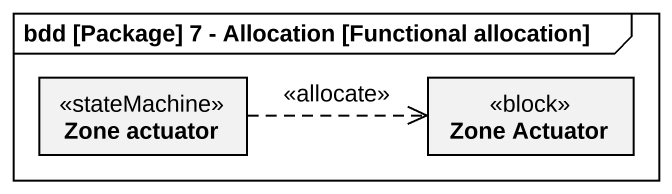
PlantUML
@startuml
mainframe bdd [Package] 7 - Allocation [Functional allocation]
hide circle
hide empty members
class "Zone actuator" as Zone_actuator <<stateMachine>>
class "Zone Actuator" as Zone_Actuator <<block>>
Zone_actuator .right.> Zone_Actuator : <<allocate>>
@enduml
